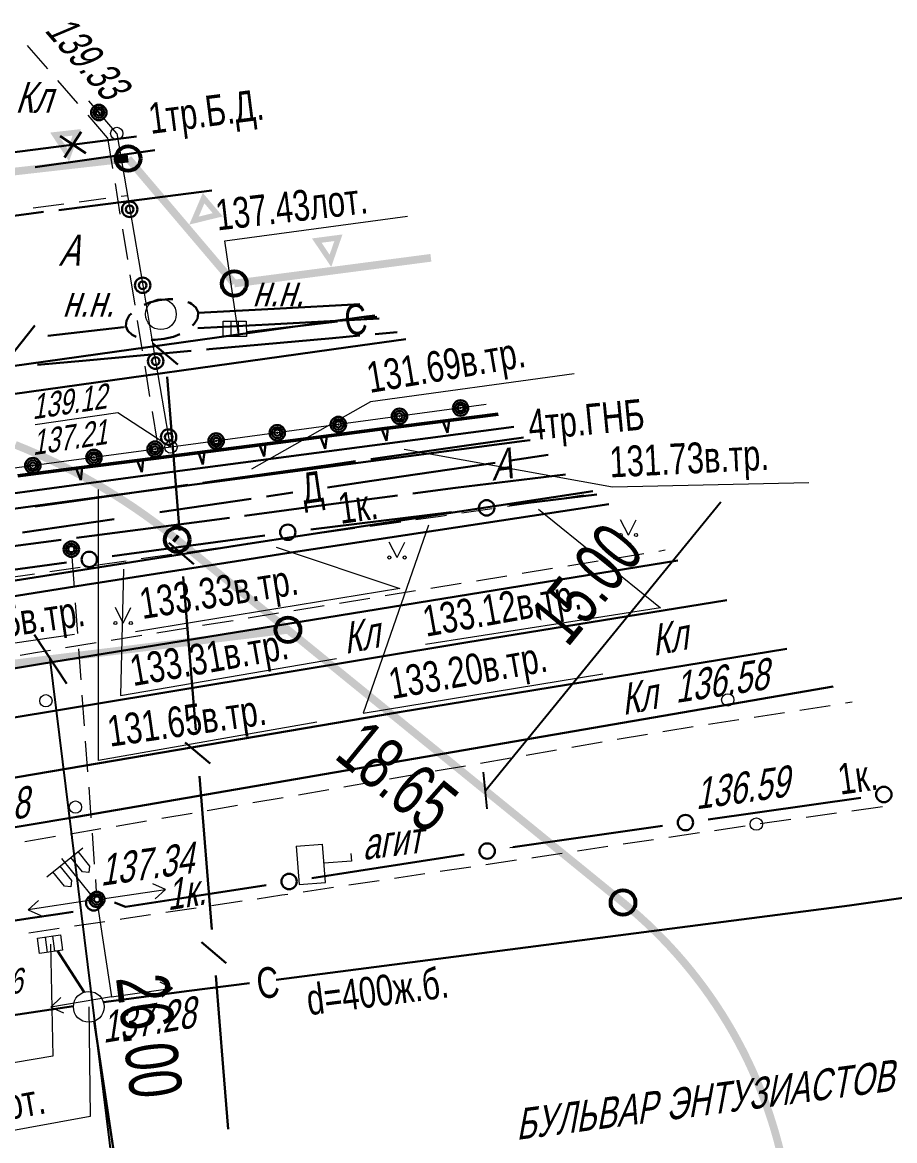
# Model space of a CAD drawing. Extents: x 10098 to 11902, y 8648 to 10202.
# Drawn here: x 11637.3 to 11665.59, y 8906.51 to 8942.82 of the extents above; entities that cross this region are included whole.
import ezdxf
from ezdxf.enums import TextEntityAlignment as Align

# ---------------------------------------------------------------- set-up
doc = ezdxf.new("R2010")
doc.units = 0
for name, color, linetype in [('1_Водопровод', 7, 'Continuous'), ('21_Колодцы', 7, 'Continuous'), ('22_Столбы', 7, 'Continuous'), ('23_Ограждения', 7, 'Continuous'), ('24_Растительность', 7, 'Continuous'), ('38_Высотные_отметки', 7, 'Continuous'), ('50_Красные_линии', 7, 'Continuous'), ('52_Топонимика', 7, 'Continuous')]:
    doc.layers.add(name, color=color, linetype=linetype)
for name, color, linetype, lineweight in [('29_Пути', 7, 'Continuous', 30), ('2_Водосток', 30, 'Continuous', 30), ('3_Дренаж', 30, 'Continuous', 30), ('7_Электрокабели', 1, 'Continuous', 30), ('8_Связь', 3, 'Continuous', 30)]:
    doc.layers.add(name, color=color, linetype=linetype, lineweight=lineweight)
doc.styles.add('mggt', font='russian_1251.shx', dxfattribs={"width": 0.75, "oblique": 18, "height": 1})
doc.styles.add('Style-RUSSIAN_1251', font='RUSSIAN_1251.shx')
doc.styles.add('Style-RUSSIAN_1251 I 0.00000', font='RUSSIAN_1251.shx')
doc.linetypes.add('zopl', pattern='A,1.5,[9,dgnlstyle-m500.shx,S=0.007944,R=0,X=0,Y=0],1.5,-2,3,-2', length=10)

msp = doc.modelspace()

# ---------------------------------------------------------------- hatches: boundary and pattern name
at = {"layer": '50_Красные_линии', "linetype": 'Continuous', "lineweight": 25}
h = msp.add_hatch(color=8, dxfattribs=at)
h.paths.add_polyline_path([(11638.809, 8938.301), (11638.199, 8939.238), (11639.193, 8939.351)])
h.paths.add_polyline_path([(11638.764, 8938.701), (11638.509, 8939.092), (11638.924, 8939.139)], flags=16)
for points in [[(11640.3, 8938.471), (11639.306, 8938.358), (11639.335, 8938.109), (11640.328, 8938.223)], [(11640.714, 8938.518), (11640.3, 8938.471), (11640.328, 8938.223), (11640.742, 8938.27)], [(11641.093, 8938.156), (11640.823, 8938.475), (11640.633, 8938.313), (11640.903, 8937.995)], [(11637.319, 8938.131), (11636.326, 8938.018), (11636.354, 8937.769), (11637.347, 8937.883)], [(11638.313, 8938.244), (11637.319, 8938.131), (11637.347, 8937.883), (11638.341, 8937.996)], [(11639.306, 8938.358), (11638.313, 8938.244), (11638.341, 8937.996), (11639.335, 8938.109)], [(11641.74, 8937.394), (11641.093, 8938.156), (11640.903, 8937.995), (11641.55, 8937.232)], [(11642.387, 8936.631), (11641.74, 8937.394), (11641.55, 8937.232), (11642.197, 8936.47)], [(11643.034, 8935.869), (11642.387, 8936.631), (11642.197, 8936.47), (11642.844, 8935.707)], [(11643.681, 8935.106), (11643.034, 8935.869), (11642.844, 8935.707), (11643.491, 8934.945)], [(11649.794, 8935.199), (11648.802, 8935.069), (11648.835, 8934.821), (11649.826, 8934.951)], [(11650.533, 8935.296), (11649.794, 8935.199), (11649.826, 8934.951), (11650.565, 8935.048)], [(11644.265, 8934.418), (11643.681, 8935.106), (11643.491, 8934.945), (11644.075, 8934.256)], [(11646.819, 8934.81), (11645.828, 8934.68), (11645.86, 8934.432), (11646.852, 8934.562)], [(11647.811, 8934.939), (11646.819, 8934.81), (11646.852, 8934.562), (11647.843, 8934.692)], [(11648.802, 8935.069), (11647.811, 8934.939), (11647.843, 8934.692), (11648.835, 8934.821)], [(11644.836, 8934.55), (11644.154, 8934.461), (11644.186, 8934.213), (11644.869, 8934.302)], [(11645.828, 8934.68), (11644.836, 8934.55), (11644.869, 8934.302), (11645.86, 8934.432)], [(11637.485, 8929.065), (11637.113, 8929.217), (11637.019, 8928.986), (11637.388, 8928.835), (11637.753, 8928.677), (11637.934, 8928.595), (11638.037, 8928.822), (11637.854, 8928.906)], [(11638.22, 8928.739), (11638.037, 8928.822), (11637.934, 8928.595), (11638.114, 8928.513), (11638.473, 8928.341), (11638.828, 8928.161), (11638.827, 8928.162), (11638.944, 8928.383), (11638.943, 8928.383), (11638.583, 8928.565)], [(11639.298, 8928.195), (11638.944, 8928.383), (11638.827, 8928.162), (11639.179, 8927.975), (11639.526, 8927.782), (11639.698, 8927.682), (11639.824, 8927.898), (11639.65, 8927.999)], [(11639.998, 8927.797), (11639.824, 8927.898), (11639.698, 8927.682), (11639.87, 8927.582), (11640.209, 8927.375), (11640.544, 8927.161), (11640.543, 8927.162), (11640.682, 8927.37), (11640.681, 8927.371), (11640.341, 8927.587)], [(11641.016, 8927.148), (11640.682, 8927.37), (11640.543, 8927.162), (11640.875, 8926.941), (11641.201, 8926.714), (11641.362, 8926.597), (11641.509, 8926.8), (11641.346, 8926.918)], [(11641.672, 8926.682), (11641.509, 8926.8), (11641.362, 8926.597), (11641.523, 8926.481), (11641.84, 8926.241), (11642.153, 8925.995), (11642.152, 8925.995), (11642.31, 8926.189), (11642.309, 8926.19), (11641.993, 8926.439)], [(11642.399, 8926.117), (11642.31, 8926.189), (11642.152, 8925.995), (11642.241, 8925.923)], [(11643.174, 8925.485), (11642.399, 8926.117), (11642.241, 8925.923), (11643.016, 8925.292)], [(11643.95, 8924.854), (11643.174, 8925.485), (11643.016, 8925.292), (11643.792, 8924.66)], [(11644.725, 8924.222), (11643.95, 8924.854), (11643.792, 8924.66), (11644.567, 8924.028)], [(11645.5, 8923.591), (11644.725, 8924.222), (11644.567, 8924.028), (11645.342, 8923.397)], [(11646.276, 8922.959), (11645.5, 8923.591), (11645.342, 8923.397), (11646.118, 8922.765)], [(11644.935, 8922.848), (11645.928, 8922.97), (11645.897, 8923.218), (11644.905, 8923.096)], [(11641.957, 8922.482), (11642.95, 8922.604), (11642.919, 8922.852), (11641.927, 8922.73)], [(11642.95, 8922.604), (11643.943, 8922.726), (11643.912, 8922.974), (11642.919, 8922.852)], [(11643.943, 8922.726), (11644.935, 8922.848), (11644.905, 8923.096), (11643.912, 8922.974)], [(11647.051, 8922.328), (11646.276, 8922.959), (11646.118, 8922.765), (11646.893, 8922.134)], [(11638.98, 8922.116), (11639.972, 8922.238), (11639.942, 8922.486), (11638.949, 8922.364)], [(11639.972, 8922.238), (11640.965, 8922.36), (11640.934, 8922.608), (11639.942, 8922.486)], [(11640.965, 8922.36), (11641.957, 8922.482), (11641.927, 8922.73), (11640.934, 8922.608)], [(11636.995, 8921.872), (11637.987, 8921.994), (11637.957, 8922.242), (11636.964, 8922.12)], [(11637.987, 8921.994), (11638.98, 8922.116), (11638.949, 8922.364), (11637.957, 8922.242)], [(11647.826, 8921.696), (11647.051, 8922.328), (11646.893, 8922.134), (11647.668, 8921.502)], [(11648.602, 8921.065), (11647.826, 8921.696), (11647.668, 8921.502), (11648.444, 8920.871)], [(11649.377, 8920.433), (11648.602, 8921.065), (11648.444, 8920.871), (11649.219, 8920.239)], [(11650.152, 8919.802), (11649.377, 8920.433), (11649.219, 8920.239), (11649.994, 8919.608)], [(11650.928, 8919.17), (11650.152, 8919.802), (11649.994, 8919.608), (11650.77, 8918.976)], [(11651.703, 8918.538), (11650.928, 8919.17), (11650.77, 8918.976), (11651.545, 8918.345)], [(11652.478, 8917.907), (11651.703, 8918.538), (11651.545, 8918.345), (11652.321, 8917.713)], [(11653.254, 8917.275), (11652.478, 8917.907), (11652.321, 8917.713), (11653.096, 8917.082)], [(11654.029, 8916.644), (11653.254, 8917.275), (11653.096, 8917.082), (11653.871, 8916.45)], [(11654.804, 8916.012), (11654.029, 8916.644), (11653.871, 8916.45), (11654.647, 8915.818)], [(11655.58, 8915.381), (11654.804, 8916.012), (11654.647, 8915.818), (11655.422, 8915.187)], [(11656.355, 8914.749), (11655.58, 8915.381), (11655.422, 8915.187), (11656.197, 8914.555)], [(11656.86, 8914.338), (11656.355, 8914.749), (11656.197, 8914.555), (11656.702, 8914.144)], [(11657.128, 8914.115), (11656.861, 8914.337), (11656.701, 8914.145), (11656.966, 8913.924), (11657.224, 8913.698), (11657.45, 8913.492), (11657.619, 8913.676), (11657.391, 8913.885)], [(11657.649, 8913.649), (11657.619, 8913.676), (11657.45, 8913.492), (11657.478, 8913.466), (11657.726, 8913.229), (11657.968, 8912.985), (11658.152, 8912.792), (11658.333, 8912.964), (11658.147, 8913.16), (11657.901, 8913.407)], [(11658.388, 8912.906), (11658.333, 8912.964), (11658.152, 8912.792), (11658.205, 8912.736), (11658.436, 8912.482), (11658.661, 8912.222), (11658.805, 8912.047), (11658.998, 8912.207), (11658.851, 8912.384), (11658.623, 8912.648)], [(11659.074, 8912.115), (11658.998, 8912.207), (11658.805, 8912.047), (11658.879, 8911.958), (11659.092, 8911.688), (11659.299, 8911.413), (11659.408, 8911.26), (11659.611, 8911.406), (11659.5, 8911.561), (11659.29, 8911.84)], [(11659.704, 8911.277), (11659.611, 8911.406), (11659.408, 8911.26), (11659.499, 8911.134), (11659.692, 8910.85), (11659.879, 8910.562), (11659.957, 8910.435), (11660.17, 8910.567), (11660.091, 8910.696), (11659.9, 8910.989)], [(11660.274, 8910.398), (11660.17, 8910.567), (11659.957, 8910.435), (11660.06, 8910.27), (11660.233, 8909.973), (11660.4, 8909.673), (11660.45, 8909.576), (11660.672, 8909.692), (11660.62, 8909.791), (11660.45, 8910.097)], [(11660.782, 8909.482), (11660.672, 8909.692), (11660.45, 8909.576), (11660.559, 8909.369), (11660.712, 8909.061), (11660.857, 8908.75), (11660.885, 8908.685), (11661.114, 8908.786), (11661.085, 8908.853), (11660.937, 8909.169)], [(11661.225, 8908.533), (11661.114, 8908.786), (11660.885, 8908.685), (11660.995, 8908.435), (11661.126, 8908.117), (11661.249, 8907.797), (11661.26, 8907.767), (11661.495, 8907.852), (11661.484, 8907.884), (11661.358, 8908.21)], [(11661.602, 8907.555), (11661.495, 8907.852), (11661.26, 8907.767), (11661.365, 8907.473), (11661.474, 8907.148), (11661.573, 8906.824), (11661.812, 8906.898), (11661.712, 8907.224)], [(11661.815, 8906.89), (11661.812, 8906.898), (11661.573, 8906.824), (11661.575, 8906.819), (11661.668, 8906.489), (11661.754, 8906.156), (11661.822, 8905.865), (11662.065, 8905.921), (11661.997, 8906.216), (11661.91, 8906.554)]]:
    msp.add_hatch(color=8, dxfattribs=at).paths.add_polyline_path(points)
h = msp.add_hatch(color=8, dxfattribs=at)
h.paths.add_polyline_path([(11642.711, 8936.25), (11643.15, 8937.278), (11643.797, 8936.516)])
h.paths.add_polyline_path([(11643.018, 8936.51), (11643.201, 8936.94), (11643.471, 8936.621)], flags=16)
h = msp.add_hatch(color=8, dxfattribs=at)
h.paths.add_polyline_path([(11647.315, 8934.875), (11646.69, 8935.801), (11647.681, 8935.931)])
h.paths.add_polyline_path([(11647.263, 8935.274), (11647.002, 8935.661), (11647.416, 8935.715)], flags=16)

# ---------------------------------------------------------------- linework, layer by layer
at = {"layer": '1_Водопровод', "color": 8, "linetype": 'Continuous', "lineweight": 30}
for p, q in [((11641.907, 8932.348), (11647.072, 8933.07)), ((11647.072, 8933.07), (11648.377, 8933.252)), ((11648.377, 8933.252), (11648.734, 8933.302)), ((11621.36, 8929.479), (11641.907, 8932.348)), ((11636.425, 8930.674), (11647.87, 8932.272)), ((11647.87, 8932.272), (11649.735, 8932.532))]:
    msp.add_line(p, q, dxfattribs=at)
at = {"layer": '21_Колодцы', "color": 8, "lineweight": 15}
for p, q in [((11644.071, 8932.618), (11644.07, 8933.118)), ((11644.313, 8932.618), (11644.312, 8933.118)), ((11638.113, 8912.623), (11638.042, 8913.118)), ((11638.352, 8912.657), (11638.282, 8913.152))]:
    msp.add_line(p, q, dxfattribs=at)
for points in [[(11644.561, 8933.119), (11644.562, 8932.619), (11643.812, 8932.617), (11643.811, 8933.117)], [(11638.528, 8913.187), (11638.599, 8912.692), (11637.856, 8912.586), (11637.785, 8913.081)]]:
    msp.add_lwpolyline(points, close=True, dxfattribs=at)
at = {"layer": '21_Колодцы', "color": 8, "lineweight": 9}
for centre in [(11641.789, 8933.34), (11639.45, 8910.854)]:
    msp.add_circle(centre, 0.5, dxfattribs=at)
at = {"layer": '22_Столбы', "color": 8, "linetype": 'Continuous', "lineweight": 15}
for p, q in [((11638.903, 8925.464), (11638.976, 8924.467)), ((11639.012, 8923.968), (11639.084, 8922.971)), ((11639.121, 8922.472), (11639.193, 8921.475)), ((11639.229, 8920.976), (11639.302, 8919.978)), ((11639.338, 8919.48), (11639.411, 8918.482)), ((11639.447, 8917.984), (11639.52, 8916.986)), ((11639.556, 8916.488), (11639.629, 8915.49)), ((11639.665, 8914.992), (11639.694, 8914.59))]:
    msp.add_line(p, q, dxfattribs=at)
at = {"layer": '22_Столбы', "color": 8, "lineweight": 15}
for p, q in [((11638.086, 8915.08, 5.611), (11639.256, 8916.018, 5.611)), ((11646.182, 8916.075), (11647.029, 8916.14)), ((11646.182, 8916.075), (11646.278, 8914.829)), ((11647.125, 8914.894), (11647.029, 8916.14)), ((11639.516, 8914.496, 5.611), (11638.578, 8915.666, 5.611)), ((11639.242, 8915.237, 5.611), (11638.866, 8915.705, 5.611)), ((11639.1, 8915.893, 5.611), (11639.476, 8915.425, 5.611)), ((11647.975, 8915.586), (11647.08, 8915.517)), ((11647.956, 8915.836), (11647.975, 8915.586)), ((11638.657, 8914.768, 5.611), (11638.281, 8915.236, 5.611)), ((11638.515, 8915.424, 5.611), (11638.891, 8914.956, 5.611)), ((11639.453, 8915.214, 5.611), (11639.242, 8915.237, 5.611)), ((11639.476, 8915.425, 5.611), (11639.453, 8915.214, 5.611)), ((11638.891, 8914.956, 5.611), (11638.868, 8914.745, 5.611)), ((11641.94, 8914.659, 7.311), (11641.533, 8914.853, 7.311)), ((11646.278, 8914.829), (11647.125, 8914.894)), ((11638.868, 8914.745, 5.611), (11638.657, 8914.768, 5.611)), ((11639.96, 8914.376, 7.311), (11641.94, 8914.659, 7.311)), ((11641.94, 8914.659, 7.311), (11641.604, 8914.358, 7.311)), ((11637.487, 8914.008, 7.311), (11637.821, 8914.311, 7.311)), ((11639.465, 8914.304, 7.311), (11637.487, 8914.008, 7.311)), ((11637.487, 8914.008, 7.311), (11637.895, 8913.816, 7.311)), ((11642.171, 8911.463, 5.611), (11641.764, 8911.658, 5.611)), ((11640.191, 8911.181, 5.611), (11642.171, 8911.463, 5.611)), ((11642.171, 8911.463, 5.611), (11641.835, 8911.163, 5.611)), ((11640.191, 8911.181, 5.611), (11638.219, 8910.848, 5.611)), ((11638.219, 8910.848, 5.611), (11638.547, 8911.157, 5.611)), ((11638.219, 8910.848, 5.611), (11638.63, 8910.664, 5.611))]:
    msp.add_line(p, q, dxfattribs=at)
at = {"layer": '22_Столбы', "color": 8, "linetype": 'Continuous', "lineweight": 15, "elevation": 5.611}
msp.add_lwpolyline([(11639.749, 8914.094), (11640.191, 8911.181)], dxfattribs=at)
at = {"layer": '22_Столбы', "color": 8, "lineweight": 30}
for centre, radius in [((11638.885, 8925.713, 5.481), 0.25), ((11638.885, 8925.713, 5.481), 0.175), ((11638.885, 8925.713, 5.481), 0.1), ((11639.713, 8914.341, 5.611), 0.25), ((11639.713, 8914.341, 5.611), 0.175), ((11639.713, 8914.341, 5.611), 0.1)]:
    msp.add_circle(centre, radius, dxfattribs=at)
at = {"layer": '23_Ограждения', "color": 8, "linetype": 'Continuous', "lineweight": 15}
for p, q in [((11640.357, 8939.21), (11640.778, 8936.746)), ((11640.061, 8939.062), (11640.221, 8938.075)), ((11640.302, 8937.581), (11640.462, 8936.594)), ((11640.778, 8936.746), (11641.199, 8934.281)), ((11640.542, 8936.101), (11640.702, 8935.114)), ((11640.783, 8934.62), (11640.943, 8933.633)), ((11641.199, 8934.281), (11641.619, 8931.817)), ((11641.023, 8933.14), (11641.183, 8932.153)), ((11641.264, 8931.659), (11641.424, 8930.672)), ((11641.619, 8931.817), (11642.04, 8929.353)), ((11641.504, 8930.178), (11641.664, 8929.191)), ((11642.04, 8929.353), (11642.096, 8929.026)), ((11656.466, 8925.412), (11657.453, 8925.573)), ((11657.946, 8925.653), (11658.149, 8925.686)), ((11653.505, 8924.93), (11654.492, 8925.091)), ((11654.986, 8925.171), (11655.972, 8925.332)), ((11652.025, 8924.689), (11653.012, 8924.849)), ((11649.064, 8924.206), (11650.051, 8924.367)), ((11650.544, 8924.447), (11651.531, 8924.608)), ((11647.583, 8923.965), (11648.57, 8924.126)), ((11644.622, 8923.483), (11645.609, 8923.643)), ((11646.103, 8923.724), (11647.09, 8923.885)), ((11643.142, 8923.241), (11644.129, 8923.402)), ((11640.181, 8922.759), (11641.168, 8922.92)), ((11641.661, 8923), (11642.648, 8923.161)), ((11638.7, 8922.518), (11639.687, 8922.679)), ((11637.22, 8922.274), (11637.787, 8922.369)), ((11637.787, 8922.369), (11638.207, 8922.437))]:
    msp.add_line(p, q, dxfattribs=at)
at = {"layer": '23_Ограждения', "color": 8, "linetype": 'Continuous', "lineweight": 50}
for p, q in [((11652.727, 8930.098), (11651.192, 8929.901)), ((11651.038, 8929.881), (11649.055, 8929.626)), ((11651.192, 8929.901), (11651.038, 8929.881)), ((11647.071, 8929.371), (11645.088, 8929.115)), ((11649.055, 8929.626), (11647.071, 8929.371)), ((11645.088, 8929.115), (11641.12, 8928.605)), ((11639.137, 8928.349), (11637.307, 8928.114)), ((11641.12, 8928.605), (11639.137, 8928.349)), ((11637.307, 8928.114), (11637.153, 8928.094))]:
    msp.add_line(p, q, dxfattribs=at)
at = {"layer": '23_Ограждения', "color": 8, "linetype": 'Continuous', "lineweight": 30}
for p, q in [((11650.939, 8929.868), (11651.09, 8929.485)), ((11651.09, 8929.485), (11651.138, 8929.894)), ((11646.972, 8929.358), (11647.122, 8928.974)), ((11647.122, 8928.974), (11647.17, 8929.383)), ((11648.956, 8929.613), (11649.106, 8929.229)), ((11649.106, 8929.229), (11649.154, 8929.639)), ((11644.988, 8929.103), (11645.139, 8928.719)), ((11645.139, 8928.719), (11645.187, 8929.128)), ((11643.005, 8928.847), (11643.155, 8928.463)), ((11643.155, 8928.463), (11643.203, 8928.873)), ((11639.037, 8928.337), (11639.188, 8927.953)), ((11639.188, 8927.953), (11639.236, 8928.362)), ((11641.021, 8928.592), (11641.171, 8928.208)), ((11641.171, 8928.208), (11641.219, 8928.618))]:
    msp.add_line(p, q, dxfattribs=at)
at = {"layer": '23_Ограждения', "color": 8, "linetype": 'Continuous', "lineweight": 15}
for points in [[(11638.117, 8941.312), (11637.519, 8942.004), (11637.464, 8942.068)], [(11639.098, 8940.177), (11638.444, 8940.933)], [(11640.061, 8939.062), (11639.425, 8939.798)], [(11639.138, 8936.991), (11640.005, 8937.106)], [(11640.501, 8937.172), (11640.701, 8937.198)], [(11637.651, 8936.795), (11638.642, 8936.926)], [(11654.022, 8927.244), (11653.033, 8927.098)], [(11655.506, 8927.464), (11654.517, 8927.318)], [(11651.054, 8926.805), (11650.857, 8926.776), (11650.064, 8926.663)], [(11652.538, 8927.025), (11651.549, 8926.878)], [(11649.569, 8926.593), (11648.579, 8926.452)], [(11646.599, 8926.17), (11645.609, 8926.029)], [(11648.084, 8926.381), (11647.094, 8926.24)], [(11643.629, 8925.747), (11642.639, 8925.606)], [(11645.114, 8925.958), (11644.124, 8925.818)], [(11642.144, 8925.536), (11641.154, 8925.395)], [(11639.174, 8925.113), (11638.184, 8924.972)], [(11640.659, 8925.324), (11639.669, 8925.183)], [(11637.689, 8924.901), (11636.699, 8924.761)], [(11662.519, 8920.489), (11663.507, 8920.642)], [(11664.001, 8920.719), (11664.213, 8920.752)], [(11661.037, 8920.258), (11662.025, 8920.412)], [(11658.073, 8919.796), (11658.134, 8919.807), (11659.06, 8919.951)], [(11659.555, 8920.028), (11660.543, 8920.181)], [(11656.595, 8919.539), (11657.58, 8919.71)], [(11653.639, 8919.025), (11654.624, 8919.196)], [(11655.117, 8919.282), (11656.102, 8919.453)], [(11652.161, 8918.768), (11653.146, 8918.939)], [(11650.683, 8918.511), (11651.669, 8918.682)], [(11647.728, 8917.997), (11648.713, 8918.168)], [(11649.206, 8918.254), (11650.191, 8918.425)], [(11646.25, 8917.74), (11647.235, 8917.911)], [(11643.294, 8917.226), (11643.356, 8917.237), (11644.28, 8917.397)], [(11644.772, 8917.483), (11645.757, 8917.654)], [(11641.815, 8916.976), (11642.801, 8917.143)], [(11662.722, 8917.013), (11663.712, 8917.151)], [(11664.207, 8917.22), (11665.198, 8917.358)], [(11638.858, 8916.474), (11639.844, 8916.641)], [(11640.337, 8916.725), (11641.322, 8916.892)], [(11659.753, 8916.584), (11660.742, 8916.732)], [(11661.236, 8916.805), (11662.227, 8916.943)], [(11637.379, 8916.223), (11638.365, 8916.391)], [(11656.786, 8916.141), (11657.775, 8916.289)], [(11658.269, 8916.363), (11659.258, 8916.511)], [(11655.302, 8915.919), (11656.291, 8916.067)], [(11652.335, 8915.475), (11653.324, 8915.623)], [(11653.819, 8915.697), (11653.877, 8915.706), (11654.808, 8915.845)], [(11650.851, 8915.254), (11651.84, 8915.402)], [(11647.884, 8914.81), (11648.873, 8914.958)], [(11649.368, 8915.032), (11650.357, 8915.18)], [(11644.917, 8914.366), (11645.717, 8914.486), (11645.906, 8914.514)], [(11646.401, 8914.588), (11647.39, 8914.736)], [(11643.434, 8914.145), (11644.423, 8914.293)], [(11640.467, 8913.701), (11640.525, 8913.71), (11641.456, 8913.849)], [(11641.95, 8913.923), (11642.939, 8914.071)], [(11637.5, 8913.257), (11638.489, 8913.405)], [(11638.983, 8913.479), (11639.972, 8913.627)]]:
    msp.add_lwpolyline(points, dxfattribs=at)
at = {"layer": '23_Ограждения', "color": 8, "linetype": 'Continuous', "lineweight": 15, "flags": 128}
for points in [[(11640.357, 8939.21), (11639.776, 8939.891), (11639.452, 8940.266)], [(11652.345, 8930.408), (11642.997, 8929.147), (11625.654, 8926.812), (11613.265, 8925.147), (11611.718, 8924.955), (11611.668, 8924.949), (11609.733, 8924.708), (11609.683, 8924.702), (11607.748, 8924.461), (11607.699, 8924.455), (11605.763, 8924.215), (11605.714, 8924.209), (11603.779, 8923.968), (11603.729, 8923.962), (11603.342, 8923.914), (11597.588, 8923.199)]]:
    msp.add_lwpolyline(points, dxfattribs=at)
at = {"layer": '23_Ограждения', "color": 8, "linetype": 'Continuous', "lineweight": 30}
for centre, radius in [((11639.776, 8939.891), 0.25), ((11639.776, 8939.891), 0.175), ((11639.776, 8939.891), 0.1), ((11639.776, 8939.891), 0.01), ((11640.778, 8936.746), 0.25), ((11640.778, 8936.746), 0.125), ((11641.199, 8934.281), 0.25), ((11641.199, 8934.281), 0.125), ((11641.619, 8931.817), 0.25), ((11641.619, 8931.817), 0.125), ((11651.511, 8930.296), 0.25), ((11651.511, 8930.296), 0.175), ((11649.529, 8930.028), 0.25), ((11649.529, 8930.028), 0.175), ((11649.529, 8930.028), 0.1), ((11651.511, 8930.296), 0.1), ((11651.511, 8930.296), 0.01), ((11645.565, 8929.493), 0.25), ((11647.547, 8929.761), 0.25), ((11647.547, 8929.761), 0.175), ((11647.547, 8929.761), 0.1), ((11647.547, 8929.761), 0.01), ((11649.529, 8930.028), 0.01), ((11642.04, 8929.353), 0.25), ((11642.04, 8929.353), 0.125), ((11643.583, 8929.226), 0.25), ((11643.583, 8929.226), 0.175), ((11645.565, 8929.493), 0.175), ((11645.565, 8929.493), 0.1), ((11645.565, 8929.493), 0.01), ((11641.601, 8928.959), 0.25), ((11641.601, 8928.959), 0.175), ((11641.601, 8928.959), 0.1), ((11643.583, 8929.226), 0.1), ((11643.583, 8929.226), 0.01), ((11637.636, 8928.425), 0.25), ((11639.618, 8928.692), 0.25), ((11639.618, 8928.692), 0.175), ((11639.618, 8928.692), 0.1), ((11639.618, 8928.692), 0.01), ((11641.601, 8928.959), 0.01), ((11637.636, 8928.425), 0.175), ((11637.636, 8928.425), 0.1), ((11637.636, 8928.425), 0.01)]:
    msp.add_circle(centre, radius, dxfattribs=at)
at = {"layer": '24_Растительность', "color": 8, "linetype": 'Continuous', "lineweight": 15}
for p, q in [((11656.959, 8926.17), (11656.704, 8926.67)), ((11656.959, 8926.17), (11657.204, 8926.67)), ((11649.455, 8925.443), (11649.2, 8925.943)), ((11649.455, 8925.443), (11649.7, 8925.943)), ((11640.57, 8923.314), (11640.315, 8923.814)), ((11640.57, 8923.314), (11640.815, 8923.814))]:
    msp.add_line(p, q, dxfattribs=at)
at = {"layer": '24_Растительность', "color": 8, "linetype": 'Continuous', "lineweight": 9}
for centre in [(11656.705, 8926.17), (11657.205, 8926.17), (11649.2, 8925.443), (11649.7, 8925.443), (11640.315, 8923.315), (11640.815, 8923.315)]:
    msp.add_circle(centre, 0.05, dxfattribs=at)
at = {"layer": '29_Пути', "color": 8, "lineweight": 30}
for points in [[(11606.51, 8916.725), (11637.854, 8921.975), (11658.563, 8925.349)], [(11608.245, 8915.466), (11651.684, 8922.683), (11660.146, 8924.061)], [(11610.491, 8913.835), (11626.883, 8916.567), (11649.521, 8920.422), (11662.094, 8922.476)], [(11612.285, 8912.534), (11639.061, 8917.018), (11660.663, 8920.747), (11663.598, 8921.252)]]:
    msp.add_lwpolyline(points, dxfattribs=at)
at = {"layer": '2_Водосток', "color": 8, "linetype": 'Continuous', "lineweight": 30}
for p, q in [((11647.52, 8933.102), (11644.564, 8932.753)), ((11648.799, 8933.254), (11648.383, 8933.204)), ((11664.125, 8914.149), (11667.072, 8914.558)), ((11645.524, 8911.735), (11664.125, 8914.149)), ((11638.435, 8912.669), (11639.298, 8911.33)), ((11642.706, 8911.369), (11644.663, 8911.623)), ((11639.925, 8911.008), (11642.706, 8911.369)), ((11627.327, 8909.172), (11638.95, 8910.872)), ((11639.623, 8910.385), (11640.613, 8903.822))]:
    msp.add_line(p, q, dxfattribs=at)
at = {"layer": '2_Водосток', "color": 8, "linetype": 'Continuous', "lineweight": 15}
for points in [[(11644.313, 8932.618), (11643.869, 8935.728), (11649.79, 8936.519)], [(11638.203, 8912.889), (11638.281, 8909.258), (11631.58, 8908.113)], [(11639.45, 8910.854), (11639.496, 8907.289), (11633.452, 8906.185)]]:
    msp.add_lwpolyline(points, dxfattribs=at)
at = {"layer": '38_Высотные_отметки', "color": 8, "linetype": 'Continuous', "lineweight": 15}
msp.add_lwpolyline([(11642.096, 8929.026), (11640.398, 8930.138), (11637.709, 8929.75)], dxfattribs=at)
at = {"layer": '38_Высотные_отметки', "color": 8, "lineweight": 9}
for centre in [(11640.357, 8939.21, 139.33), (11642.114, 8929.028, 137.21), (11660.181, 8920.82, 136.58), (11638.058, 8920.792, 137.41), (11639.016, 8917.34, 137.38), (11661.107, 8916.787, 136.59)]:
    msp.add_circle(centre, 0.2, dxfattribs=at)
at = {"layer": '3_Дренаж', "color": 8, "linetype": 'Continuous', "lineweight": 30}
for p, q in [((11653.131, 8928.591), (11654.356, 8928.772)), ((11648.635, 8927.927), (11652.636, 8928.518)), ((11647.195, 8927.714), (11648.635, 8927.927)), ((11645.217, 8927.422), (11646.072, 8927.548)), ((11641.754, 8926.91), (11644.722, 8927.349)), ((11637.303, 8926.252), (11640.27, 8926.69))]:
    msp.add_line(p, q, dxfattribs=at)
at = {"layer": '50_Красные_линии', "color": 8, "linetype": 'Continuous', "lineweight": 25}
for p, q in [((11652.318, 8917.876), (11659.952, 8927.248)), ((11637.675, 8922.938), (11638.726, 8921.354)), ((11641.372, 8896.34), (11638.201, 8922.146)), ((11652.379, 8917.279), (11652.257, 8918.474))]:
    msp.add_line(p, q, dxfattribs=at)
at = {"layer": '50_Красные_линии', "color": 8, "linetype": 'Continuous', "lineweight": 53}
for centre in [(11640.728, 8938.394), (11644.17, 8934.337), (11642.32, 8926.02), (11645.912, 8923.094), (11656.781, 8914.241)]:
    msp.add_arc(centre, 0.4, 0, 360, dxfattribs=at)
at = {"layer": '7_Электрокабели', "color": 8, "linetype": 'Continuous', "lineweight": 30}
for p, q in [((11637.708, 8938.116), (11641.589, 8938.663)), ((11638.482, 8936.724), (11643.442, 8937.361)), ((11636.618, 8936.485), (11637.986, 8936.661)), ((11647.355, 8932.567), (11648.244, 8932.648)), ((11648.742, 8932.693), (11649.458, 8932.758)), ((11643.358, 8932.203), (11647.355, 8932.567)), ((11639.361, 8931.839), (11642.767, 8932.149)), ((11643.265, 8932.194), (11643.358, 8932.203)), ((11637.787, 8931.696), (11639.361, 8931.839)), ((11648.6, 8928.64), (11651.932, 8929.113)), ((11651.932, 8929.113), (11653.55, 8929.343)), ((11643.669, 8927.94), (11647.306, 8928.456)), ((11647.306, 8928.456), (11648.104, 8928.569)), ((11643.154, 8927.867), (11643.669, 8927.94)), ((11651.342, 8927.702), (11654.921, 8928.138)), ((11639.043, 8927.283), (11642.659, 8927.797)), ((11649.959, 8927.519), (11651.342, 8927.702)), ((11637.709, 8927.094), (11639.043, 8927.283)), ((11647.228, 8927.159), (11649.463, 8927.454)), ((11653.102, 8927.145), (11655.931, 8927.491)), ((11644.506, 8926.8), (11647.228, 8927.159)), ((11646.65, 8926.354), (11651.221, 8926.915)), ((11639.054, 8926.08), (11643.115, 8926.616)), ((11643.115, 8926.616), (11644.011, 8926.734)), ((11640.76, 8925.558), (11645.163, 8926.16)), ((11634.886, 8925.54), (11638.558, 8926.016)), ((11640.209, 8925.483), (11640.76, 8925.558)), ((11635.535, 8924.843), (11638.723, 8925.279)), ((11659.549, 8916.941), (11664.5, 8917.642)), ((11653.208, 8916.04), (11658.064, 8916.73)), ((11648.208, 8915.27), (11651.632, 8915.797)), ((11646.69, 8915.036), (11648.208, 8915.27)), ((11642.468, 8914.385), (11645.208, 8914.807)), ((11640.285, 8914.237), (11640.641, 8914.104)), ((11640.641, 8914.104), (11642.468, 8914.385)), ((11633.994, 8913.194), (11637.623, 8913.739)), ((11637.623, 8913.739), (11638.365, 8913.85)), ((11638.365, 8913.85), (11638.939, 8913.936))]:
    msp.add_line(p, q, dxfattribs=at)
at = {"layer": '7_Электрокабели', "color": 8, "linetype": 'Continuous', "lineweight": 15}
for p, q in [((11651.221, 8926.915), (11651.613, 8926.963)), ((11653.114, 8916.026), (11653.208, 8916.04))]:
    msp.add_line(p, q, dxfattribs=at)
at = {"layer": '7_Электрокабели', "color": 8, "linetype": 'Continuous', "lineweight": 30}
for points in [[(11639.207, 8939.265), (11638.665, 8938.425)], [(11636.88, 8938.582), (11640.993, 8939.109)], [(11639.358, 8938.574), (11638.517, 8939.116)], [(11598.926, 8922.397), (11601.777, 8922.722), (11609.999, 8923.66), (11616.825, 8924.691), (11618.489, 8924.943), (11624.956, 8925.885), (11632.34, 8926.893), (11642.241, 8928.233), (11653.237, 8929.683)], [(11599.37, 8921.944), (11602.019, 8922.246), (11607.997, 8922.928), (11610.064, 8923.164), (11618.513, 8924.441), (11623.417, 8925.171), (11625.001, 8925.387), (11625.018, 8925.389), (11628.989, 8925.931), (11639.7, 8927.393), (11641.404, 8927.619), (11653.59, 8929.226), (11653.769, 8929.25)], [(11625.124, 8922.78), (11627.223, 8923.119), (11635.063, 8924.383), (11644.609, 8925.888), (11649.7, 8926.667), (11655.801, 8927.596)], [(11656.325, 8927.17), (11645.732, 8925.557), (11644.585, 8925.378), (11639.334, 8924.55), (11634.061, 8923.715), (11629.216, 8922.934), (11625.187, 8922.284)]]:
    msp.add_lwpolyline(points, dxfattribs=at)
at = {"layer": '7_Электрокабели', "color": 8, "linetype": 'Continuous', "lineweight": 15}
for points in [[(11655.193, 8931.404), (11648.59, 8930.5), (11644.726, 8928.309)], [(11649.683, 8928.963), (11656.439, 8927.734), (11662.812, 8927.876)], [(11646.845, 8920.094), (11639.763, 8918.847), (11639.769, 8927.655)], [(11633.923, 8926.894), (11634.208, 8922.262), (11638.986, 8922.953)], [(11654.042, 8927.015), (11657.998, 8923.811), (11650.374, 8922.616)], [(11650.474, 8926.497), (11648.351, 8920.384), (11656.122, 8921.661)], [(11645.526, 8925.779), (11649.545, 8924.439), (11640.965, 8923.027)], [(11640.578, 8925.061), (11640.482, 8920.963), (11647.485, 8922.165)]]:
    msp.add_lwpolyline(points, dxfattribs=at)
at = {"layer": '7_Электрокабели', "color": 8, "linetype": 'Continuous', "lineweight": 30}
for centre in [(11652.358, 8927.054), (11645.906, 8926.262), (11639.466, 8925.381), (11665.243, 8917.747), (11658.807, 8916.836), (11652.373, 8915.911), (11645.949, 8914.922), (11639.611, 8914.232)]:
    msp.add_circle(centre, 0.25, dxfattribs=at)
at = {"layer": '8_Связь', "color": 8, "linetype": 'Continuous', "lineweight": 30}
for p, q in [((11642.997, 8933.388), (11645.464, 8933.52)), ((11645.464, 8933.52), (11648.246, 8933.669)), ((11642.983, 8932.886), (11645.491, 8933.021)), ((11645.491, 8933.021), (11648.868, 8933.202)), ((11637.705, 8932.974), (11637.044, 8932.145)), ((11638.12, 8932.643), (11640.577, 8932.921)), ((11641.527, 8932.394), (11642.335, 8931.707)), ((11642.396, 8926.319), (11641.992, 8931.303)), ((11642.052, 8925.915), (11642.861, 8925.228)), ((11642.921, 8919.841), (11642.517, 8924.824)), ((11642.578, 8919.437), (11643.386, 8918.75)), ((11643.447, 8913.362), (11643.042, 8918.346)), ((11643.103, 8912.958), (11643.911, 8912.271)), ((11643.81, 8908.88), (11643.568, 8911.867)), ((11643.972, 8906.883), (11643.81, 8908.88))]:
    msp.add_line(p, q, dxfattribs=at)
at = {"layer": '8_Связь', "color": 8, "linetype": 'Continuous', "lineweight": 15}
msp.add_line((11640.577, 8932.921), (11640.664, 8932.93), dxfattribs=at)
at = {"layer": '8_Связь', "color": 8, "linetype": 'Continuous', "lineweight": 30}
for points in [[(11641.245, 8933.64), (11641.423, 8933.716), (11641.719, 8933.795), (11642.023, 8933.831), (11642.181, 8933.827)], [(11642.819, 8932.974), (11642.872, 8933.024), (11642.974, 8933.195), (11643, 8933.365), (11642.995, 8933.402), (11642.924, 8933.554), (11642.779, 8933.68), (11642.723, 8933.705), (11642.667, 8933.73)], [(11640.834, 8933.363), (11640.764, 8933.294), (11640.671, 8933.123), (11640.654, 8932.954), (11640.716, 8932.8), (11640.853, 8932.671), (11640.985, 8932.608)], [(11641.471, 8932.511), (11641.594, 8932.506), (11641.897, 8932.537), (11642.196, 8932.611), (11642.408, 8932.697)]]:
    msp.add_lwpolyline(points, dxfattribs=at)

# ---------------------------------------------------------------- texts
at = {"layer": '2_Водосток', "color": 8, "linetype": 'Continuous', "lineweight": 15, "style": 'mggt', "width": 0.75}
for s, rotation, p in [('137.43лот.', 6.5858, (11643.626, 8936.058)), ('С                   ', 6.8995, (11647.81, 8932.63)), ('С                   ', 7.3995, (11644.963, 8911.098)), ('d=400ж.б.', 7.3343, (11646.587, 8910.578)), ('134.75лот.', 10.1478, (11633.231, 8906.533))]:
    msp.add_text(s, height=1, rotation=rotation, dxfattribs=at).set_placement(p)
at = {"layer": '38_Высотные_отметки', "color": 8, "lineweight": 15, "style": 'mggt', "oblique": 18, "width": 0.75}
for s, height, rotation, p in [('139.33', 1, 310.8162, (11637.989, 8942.547, 139.33)), ('139.12', 0.8, 8.5359, (11637.629, 8929.924, 139.12)), ('137.21', 0.8, 8.6905, (11637.643, 8928.761, 137.21)), ('136.58', 1, 8.5826, (11658.501, 8920.718, 136.58)), ('136.59', 1, 8, (11659.156, 8917.262, 136.59)), ('137.38', 1, 9.794, (11634.527, 8916.5, 137.38)), ('137.34', 1, 8, (11639.84, 8914.778, 137.34)), ('137.26', 0.8, 8, (11634.886, 8910.976, 137.26)), ('137.28', 1, 9.7149, (11639.922, 8909.677, 137.28))]:
    msp.add_text(s, height=height, rotation=rotation, dxfattribs=at).set_placement(p)
for p in [(11644.751, 8933.592), (11638.589, 8933.259)]:
    msp.add_text('н.н.', height=1, dxfattribs=at).set_placement(p)
at = {"layer": '3_Дренаж', "color": 8, "linetype": 'Continuous', "lineweight": 15, "style": 'mggt', "width": 0.75}
msp.add_text('Д                   ', height=1, rotation=8.3994, dxfattribs=at).set_placement((11646.431, 8927.178))
at = {"layer": '50_Красные_линии', "color": 8, "linetype": 'Continuous', "lineweight": 53, "style": 'Style-RUSSIAN_1251', "width": 0.705882}
for s, rotation, p in [('15.00', 50.8361, (11654.326, 8923.034)), ('26.00', 277.0071, (11641.173, 8911.898))]:
    msp.add_text(s, height=1.7, rotation=rotation, dxfattribs=at).set_placement(p, align=Align.MIDDLE_LEFT)
at = {"layer": '50_Красные_линии', "color": 8, "linetype": 'zopl', "lineweight": 53, "style": 'Style-RUSSIAN_1251 I 0.00000', "width": 0.705882}
msp.add_text('18.65', height=1.7, rotation=320.8361, dxfattribs=at).set_placement((11647.373, 8918.949))
at = {"layer": '52_Топонимика', "color": 8, "linetype": 'Continuous', "lineweight": 15, "style": 'mggt', "oblique": 18, "width": 0.75}
for s, p in [('Кл', (11637.06, 8939.883)), ('А', (11638.475, 8934.918))]:
    msp.add_text(s, height=1, dxfattribs=at).set_placement(p)
for s, rotation, p in [('А', 7.1208, (11652.546, 8927.936)), ('Кл', 11.3032, (11647.777, 8922.308)), ('Кл', 11.3032, (11657.777, 8922.242)), ('Кл', 11.3032, (11656.79, 8920.32)), ('1к.', 9.1654, (11642.016, 8913.983))]:
    msp.add_text(s, height=1, rotation=rotation, dxfattribs=at).set_placement(p)
at = {"layer": '52_Топонимика', "color": 8, "lineweight": 15, "style": 'mggt', "oblique": 18, "width": 0.75}
msp.add_text('агит', height=1, rotation=7.1718, dxfattribs=at).set_placement((11648.35, 8915.621))
at = {"layer": '52_Топонимика', "color": 8, "linetype": 'Continuous', "lineweight": 30, "style": 'mggt', "oblique": 18, "width": 0.75}
msp.add_text('БУЛЬВАР ЭНТУЗИАСТОВ', height=1, rotation=7.4477, dxfattribs=at).set_placement((11653.335, 8906.531))
at = {"layer": '7_Электрокабели', "color": 8, "linetype": 'Continuous', "lineweight": 15, "style": 'mggt', "width": 0.75}
for s, rotation, p in [('1тр.Б.Д.', 7.3079, (11641.46, 8939.192)), ('131.69в.тр.', 9.5372, (11648.566, 8930.782)), ('4тр.ГНБ', 5.5022, (11653.754, 8929.243)), ('131.73в.тр.', 2.798, (11656.365, 8928.041)), ('133.33в.тр.', 9.046, (11641.19, 8923.441)), ('133.12в.тр.', 10.1282, (11650.391, 8922.867)), ('131.65в.тр.', 8.2887, (11634.255, 8922.487)), ('133.31в.тр.', 10.0074, (11640.891, 8921.263)), ('133.20в.тр.', 10.1363, (11649.287, 8920.842)), ('131.65в.тр.', 8.1058, (11640.137, 8919.297)), ('1к.', 7.947, (11663.83, 8917.739))]:
    msp.add_text(s, height=1, rotation=rotation, dxfattribs=at).set_placement(p)
at = {"layer": '7_Электрокабели', "color": 8, "linetype": 'Continuous', "lineweight": 30, "style": 'mggt', "width": 0.75}
msp.add_text('1к.', height=1, rotation=7.947, dxfattribs=at).set_placement((11647.619, 8926.531))

doc.saveas('drawing.dxf')
